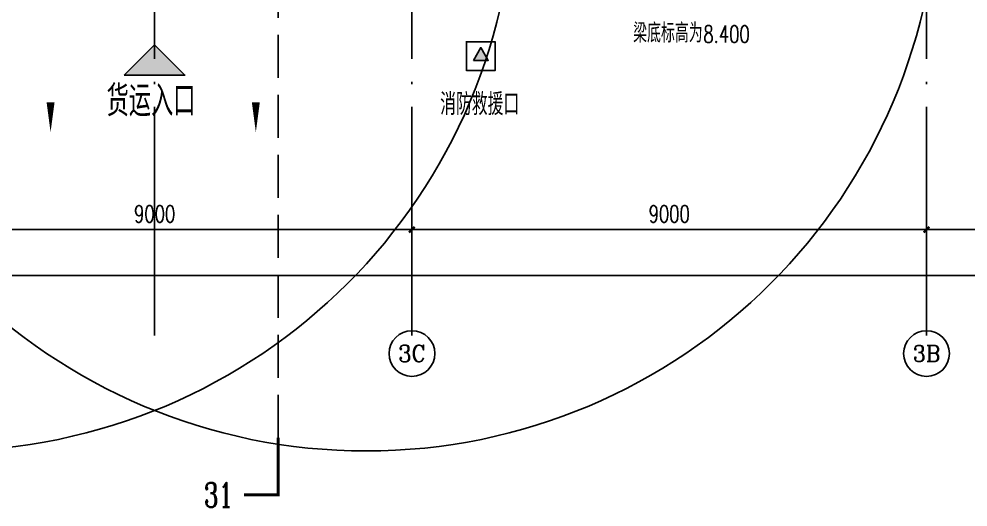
# Model space of a CAD drawing. Extents: x -821772 to -21949, y 506164 to 1049594.
# Drawn here: x -153727 to -137129, y 537738 to 546279 of the extents above; entities that cross this region are included whole.
import ezdxf
from ezdxf.enums import TextEntityAlignment as Align
from ezdxf.xclip import XClip

# ---------------------------------------------------------------- set-up
doc = ezdxf.new("R2010")
doc.units = 0
doc.header["$LTSCALE"] = 1000
doc.header["$MEASUREMENT"] = 0
doc.header["$XCLIPFRAME"] = 2
doc.linetypes.add('10平面20250807_t3$0$DASH', pattern=[0.35, 0.25, -0.1])
doc.linetypes.add('10平面20250807_t3$0$DOTE', pattern=[2.42, 2, -0.2, 0.02, -0.2])
doc.layers.get('Defpoints').update_dxf_attribs({"color": 210})
for name, color, linetype in [('10平面20250807_t3$0$A-AXIS-D', 8, 'Continuous'), ('10平面20250807_t3$0$A-AXIS-DOTE', 8, '10平面20250807_t3$0$DOTE'), ('10平面20250807_t3$0$A-AXIS-DP', 8, 'Continuous'), ('10平面20250807_t3$0$A-AXIS-SYMB', 8, 'Continuous'), ('10平面20250807_t3$0$A-LIN-V', 8, 'Continuous'), ('10平面20250807_t3$0$A-TEXT', 8, 'Continuous'), ('10平面20250807_t3$0$AS-WALL', 8, 'Continuous'), ('10平面20250807_t3$0$DIM_SYMB', 8, 'Continuous'), ('10平面20250807_t3$0$FH-line', 8, 'Continuous'), ('10平面20250807_t3$0$FH-tri', 8, 'Continuous'), ('10平面20250807_t3$0$PUB_TEXT', 8, 'Continuous'), ('10平面20250807_t3$0$RP-N2-01$0$$0$A-WIND-J', 8, 'Continuous'), ('10平面20250807_t3$0$RP-N2-01$0$A-WIND-J', 8, 'Continuous'), ('10平面20250807_t3$0$SB_ZF消火栓', 10, 'Continuous'), ('10平面20250807_t3$0$SB_ZF消火栓M', 10, 'Continuous')]:
    doc.layers.add(name, color=color, linetype=linetype)
doc.styles.add('10平面20250807_t3$0$_TCH_AXIS', font='COMPLEX', dxfattribs={"bigfont": 'GBCBIG'})
doc.styles.add('10平面20250807_t3$0$_TCH_DIM', font='SIMPLEX', dxfattribs={"bigfont": 'GBCBIG'})
doc.styles.add('10平面20250807_t3$0$_TCH_DIM_T3', font='SIMPLEX', dxfattribs={"width": 0.705882, "bigfont": 'GBCBIG'})
doc.styles.add('10平面20250807_t3$0$_TCH_LABEL', font='COMPLEX', dxfattribs={"bigfont": 'GBCBIG'})
doc.styles.add('10平面20250807_t3$0$A-STANDARD', font='SIMPLEX', dxfattribs={"bigfont": 'GBCBIG'})
doc.dimstyles.new('10平面20250807_t3$0$_TCH_ARCH&&100', dxfattribs={"dimtxt": 297.5, "dimasz": 100, "dimexe": 100, "dimexo": 100, "dimgap": 126.25, "dimtad": 1, "dimdec": 0, "dimzin": 0, "dimdsep": 46, "dimtxsty": '10平面20250807_t3$0$_TCH_DIM_T3', "dimblk": '10平面20250807_t3$0$_ArchTick', "dimcen": 0.09, "dimclrt": 7, "dimazin": 2, "dimtfac": 1, "dimtdec": 0, "dimtix": 1, "dimtmove": 2, "dimatfit": 3, "dimfxl": 0, "dimtolj": 1, "dimtzin": 0, "dimarcsym": 0})

# ---------------------------------------------------------------- blocks, each defined once
blk = doc.blocks.new('10平面20250807_t3$0$_ArchTick')
at = {"color": 0, "linetype": 'ByBlock', "const_width": 0.4}
blk.add_lwpolyline([(-0.5, -0.5), (0.5, 0.5)], dxfattribs=at)
blk = doc.blocks.new('*D9921')
at = {"layer": '10平面20250807_t3$0$A-AXIS-D', "color": 0, "lineweight": -2}
for p, q in [((64882, -261470), (64882, -262328)), ((73882, -261470), (73882, -262328)), ((64882, -262228), (73882, -262228))]:
    blk.add_line(p, q, dxfattribs=at)
at = {"layer": 'Defpoints', "color": 0}
for p in [(64882, -261370), (73882, -261370), (73882, -262228)]:
    blk.add_point(p, dxfattribs=at)
at = {"layer": '10平面20250807_t3$0$A-AXIS-D', "color": 0, "lineweight": -2, "xscale": 100, "yscale": 100, "zscale": 100, "rotation": 180}
blk.add_blockref('10平面20250807_t3$0$_ArchTick', (64882, -262228), dxfattribs=at)
at = {"layer": '10平面20250807_t3$0$A-AXIS-D', "color": 0, "lineweight": -2, "xscale": 100, "yscale": 100, "zscale": 100}
blk.add_blockref('10平面20250807_t3$0$_ArchTick', (73882, -262228), dxfattribs=at)
at = {"layer": '10平面20250807_t3$0$A-AXIS-D', "color": 7, "insert": (69382, -261953), "char_height": 297.5, "attachment_point": 5, "style": '10平面20250807_t3$0$_TCH_DIM_T3'}
blk.add_mtext('\\A1;9000', dxfattribs=at)
blk = doc.blocks.new('*D9922')
at = {"layer": '10平面20250807_t3$0$A-AXIS-D', "color": 0, "lineweight": -2}
for p, q in [((73882, -261470), (73882, -262328)), ((82882, -261470), (82882, -262328)), ((73882, -262228), (82882, -262228))]:
    blk.add_line(p, q, dxfattribs=at)
at = {"layer": 'Defpoints', "color": 0}
for p in [(73882, -261370), (82882, -261370), (82882, -262228)]:
    blk.add_point(p, dxfattribs=at)
at = {"layer": '10平面20250807_t3$0$A-AXIS-D', "color": 0, "lineweight": -2, "xscale": 100, "yscale": 100, "zscale": 100, "rotation": 180}
blk.add_blockref('10平面20250807_t3$0$_ArchTick', (73882, -262228), dxfattribs=at)
at = {"layer": '10平面20250807_t3$0$A-AXIS-D', "color": 0, "lineweight": -2, "xscale": 100, "yscale": 100, "zscale": 100}
blk.add_blockref('10平面20250807_t3$0$_ArchTick', (82882, -262228), dxfattribs=at)
at = {"layer": '10平面20250807_t3$0$A-AXIS-D', "color": 7, "insert": (78382, -261953), "char_height": 297.5, "attachment_point": 5, "style": '10平面20250807_t3$0$_TCH_DIM_T3'}
blk.add_mtext('\\A1;9000', dxfattribs=at)
blk = doc.blocks.new('*D9923')
at = {"layer": '10平面20250807_t3$0$A-AXIS-D', "color": 0, "lineweight": -2}
for p, q in [((82882, -261470), (82882, -262328)), ((91882, -261470), (91882, -262328)), ((82882, -262228), (91882, -262228))]:
    blk.add_line(p, q, dxfattribs=at)
at = {"layer": 'Defpoints', "color": 0}
for p in [(82882, -261370), (91882, -261370), (91882, -262228)]:
    blk.add_point(p, dxfattribs=at)
at = {"layer": '10平面20250807_t3$0$A-AXIS-D', "color": 0, "lineweight": -2, "xscale": 100, "yscale": 100, "zscale": 100, "rotation": 180}
blk.add_blockref('10平面20250807_t3$0$_ArchTick', (82882, -262228), dxfattribs=at)
at = {"layer": '10平面20250807_t3$0$A-AXIS-D', "color": 0, "lineweight": -2, "xscale": 100, "yscale": 100, "zscale": 100}
blk.add_blockref('10平面20250807_t3$0$_ArchTick', (91882, -262228), dxfattribs=at)
at = {"layer": '10平面20250807_t3$0$A-AXIS-D', "color": 7, "insert": (87382, -261953), "char_height": 297.5, "attachment_point": 5, "style": '10平面20250807_t3$0$_TCH_DIM_T3'}
blk.add_mtext('\\A1;9000', dxfattribs=at)
blk = doc.blocks.new('*D10049')
at = {"layer": '10平面20250807_t3$0$A-AXIS-D', "color": 0, "lineweight": -2}
for p, q in [((-93018, -261570), (-93018, -263128)), ((92682, -261570), (92682, -263128)), ((-93018, -263028), (92682, -263028))]:
    blk.add_line(p, q, dxfattribs=at)
at = {"layer": 'Defpoints', "color": 0}
for p in [(-93018, -261470), (92682, -261470), (92682, -263028)]:
    blk.add_point(p, dxfattribs=at)
at = {"layer": '10平面20250807_t3$0$A-AXIS-D', "color": 0, "lineweight": -2, "xscale": 100, "yscale": 100, "zscale": 100, "rotation": 180}
blk.add_blockref('10平面20250807_t3$0$_ArchTick', (-93018, -263028), dxfattribs=at)
at = {"layer": '10平面20250807_t3$0$A-AXIS-D', "color": 0, "lineweight": -2, "xscale": 100, "yscale": 100, "zscale": 100}
blk.add_blockref('10平面20250807_t3$0$_ArchTick', (92682, -263028), dxfattribs=at)
at = {"layer": '10平面20250807_t3$0$A-AXIS-D', "color": 7, "insert": (-168, -262753), "char_height": 297.5, "attachment_point": 5, "style": '10平面20250807_t3$0$_TCH_DIM_T3'}
blk.add_mtext('\\A1;185700', dxfattribs=at)
blk = doc.blocks.new('10平面20250807_t3$0$JYC-1')
at = {"layer": '10平面20250807_t3$0$FH-tri'}
h = blk.add_hatch(color=2, dxfattribs=at)
h.dxf.hatch_style = 1
h.paths.add_polyline_path([(1120, -2370), (2370, -1120), (1120, -1120)])
at = {"layer": '10平面20250807_t3$0$FH-tri', "color": 2}
blk.add_lwpolyline([(1120, -2370), (2370, -1120), (2370, -1120), (1120, -1120)], close=True, dxfattribs=at)
at = {"layer": '10平面20250807_t3$0$A-TEXT', "style": '10平面20250807_t3$0$A-STANDARD'}
blk.add_text('货运入口', height=900.2, rotation=45, dxfattribs=at).set_placement((1604, -3587))
blk = doc.blocks.new('10平面20250807_t3$0$3243243')
at = {"layer": '10平面20250807_t3$0$PUB_TEXT', "style": '10平面20250807_t3$0$_TCH_DIM'}
blk.add_text('梁底标高为', height=337.59, dxfattribs=at).set_placement((-142985, 545865))
at = {"layer": '10平面20250807_t3$0$PUB_TEXT', "style": '10平面20250807_t3$0$_TCH_DIM', "width": 0.705882}
blk.add_text('8.400', height=297.5, dxfattribs=at).set_placement((-141756.3, 545865))
blk = doc.blocks.new('10平面20250807_t3$0$RP-N2-01$0$$0$xfjy')
at = {"layer": '10平面20250807_t3$0$RP-N2-01$0$$0$A-WIND-J'}
h = blk.add_hatch(color=256, dxfattribs=at)
h.dxf.hatch_style = 1
h.paths.add_polyline_path([(1141876, -26214), (1142135, -26214), (1142005, -25989)])
at = {"layer": '10平面20250807_t3$0$RP-N2-01$0$$0$A-WIND-J', "const_width": 25}
blk.add_lwpolyline([(1141755, -25889), (1141755, -26389), (1142255, -26389), (1142255, -25889)], close=True, dxfattribs=at)
at = {"layer": '10平面20250807_t3$0$RP-N2-01$0$$0$A-WIND-J'}
for points in [[(1141755, -26389), (1142255, -26389), (1142255, -25889), (1141755, -25889)], [(1141876, -26214), (1142135, -26214), (1142005, -25989)]]:
    blk.add_lwpolyline(points, close=True, dxfattribs=at)
blk = doc.blocks.new('10平面20250807_t3$0$RP-N2-01$0$xfjy')
at = {"layer": '10平面20250807_t3$0$RP-N2-01$0$$0$A-WIND-J'}
blk.add_blockref('10平面20250807_t3$0$RP-N2-01$0$$0$xfjy', (0, 0), dxfattribs=at)
blk = doc.blocks.new('10平面20250807_t3$0$1232')
at = {"layer": '10平面20250807_t3$0$RP-N2-01$0$A-WIND-J'}
blk.add_blockref('10平面20250807_t3$0$RP-N2-01$0$xfjy', (-1287655, 571769, 0), dxfattribs=at)
at = {"layer": '10平面20250807_t3$0$A-TEXT', "style": '10平面20250807_t3$0$_TCH_DIM'}
blk.add_text('消防救援口', height=384.1, dxfattribs=at).set_placement((-146361, 544597, 0))
blk = doc.blocks.new('10平面20250807_t3$0$A$C5D961328')
at = {"layer": '10平面20250807_t3$0$A-LIN-V', "ltscale": 500}
blk.add_circle((350, 40), 10001, dxfattribs=at)
blk = doc.blocks.new('10平面20250807_t3$0$we42342343234')
at = {"layer": '10平面20250807_t3$0$SB_ZF消火栓M'}
blk.add_blockref('10平面20250807_t3$0$A$C5D961328', (-155404, 548680), dxfattribs=at)
at = {"layer": '10平面20250807_t3$0$SB_ZF消火栓M', "xscale": -1}
blk.add_blockref('10平面20250807_t3$0$A$C5D961328', (-147304, 548680), dxfattribs=at)
blk = doc.blocks.new('10平面20250807_t3$0$234243242332')
at = {"layer": '10平面20250807_t3$0$SB_ZF消火栓'}
blk.add_blockref('10平面20250807_t3$0$we42342343234', (0, 0), dxfattribs=at)
blk = doc.blocks.new('10平面20250807_t3$0$dote')
at = {"layer": '10平面20250807_t3$0$A-AXIS-D'}
for centre in [(73882.2, -264396), (82882.2, -264396)]:
    blk.add_circle(centre, 400, dxfattribs=at)
at = {"layer": '10平面20250807_t3$0$A-AXIS-DOTE', "ltscale": 2}
for p, q in [((69382.2, -264080), (69382.2, -167560.7)), ((73882.2, -264080), (73882.2, -167560.7)), ((82882.2, -264080), (82882.2, -167560.7))]:
    blk.add_line(p, q, dxfattribs=at)
at = {"layer": '10平面20250807_t3$0$DIM_SYMB', "linetype": '10平面20250807_t3$0$DASH', "ltscale": 3}
blk.add_lwpolyline([(71542.3, -265870), (71542.3, -177720)], dxfattribs=at)
at = {"layer": '10平面20250807_t3$0$DIM_SYMB', "const_width": 50}
blk.add_lwpolyline([(70942.3, -266870), (71542.3, -266870), (71542.3, -265870)], dxfattribs=at)
at = {"layer": '10平面20250807_t3$0$PUB_TEXT', "style": '10平面20250807_t3$0$_TCH_AXIS'}
for s, height, p, p2 in [('3C', 294.28, (73644, -264543.2), (74120.4, -264543.2)), ('3B', 282.17, (82640.3, -264537.1), (83124.1, -264537.1))]:
    blk.add_text(s, height=height, dxfattribs=at).set_placement(p, p2, align=Align.FIT)
at = {"layer": '10平面20250807_t3$0$PUB_TEXT', "style": '10平面20250807_t3$0$_TCH_LABEL', "width": 0.705882}
blk.add_text('31', height=425, dxfattribs=at).set_placement((70242.3, -267082.5))
at = {"layer": '10平面20250807_t3$0$A-AXIS-D'}
for base, p1, p2, picture, middle in [((73882.2, -262227.8), (64882.2, -261369.8), (73882.2, -261369.8), '*D9921', (69382.2, -261952.8)), ((82882.2, -262227.8), (73882.2, -261369.8), (82882.2, -261369.8), '*D9922', (78382.2, -261952.8)), ((91882.2, -262227.8), (82882.2, -261369.8), (91882.2, -261369.8), '*D9923', (87382.2, -261952.8)), ((92682.2, -263027.8), (-93017.8, -261469.8), (92682.2, -261469.8), '*D10049', (-167.8, -262752.8))]:
    dim = blk.add_linear_dim(base=base, p1=p1, p2=p2, angle=0, dimstyle='10平面20250807_t3$0$_TCH_ARCH&&100', override={"dimgap": 0}, dxfattribs=at)
    dim.commit()
    dim.dimension.update_dxf_attribs({"geometry": picture, "text_midpoint": middle, "dimtype": 129})
blk = doc.blocks.new('10平面20250807_t3')
at = {"layer": '10平面20250807_t3$0$A-AXIS-SYMB'}
for points in [[(-153174.2, 545757.7, 0, 0, 0), (-153174.2, 544297.7, 0, 140, 0), (-153174.2, 544822.7, 0, 0, 0)], [(-149584.2, 545757.7, 0, 0, 0), (-149584.2, 544297.7, 0, 140, 0), (-149584.2, 544822.7, 0, 0, 0)]]:
    blk.add_lwpolyline(points, format="xyseb", dxfattribs=at)
blk.add_blockref('10平面20250807_t3$0$1232', (0, 0))
at = {"layer": '10平面20250807_t3$0$A-AXIS-DP'}
blk.add_blockref('10平面20250807_t3$0$3243243', (0, 0), dxfattribs=at)
at = {"layer": '10平面20250807_t3$0$AS-WALL'}
blk.add_blockref('10平面20250807_t3$0$dote', (-220736.4, 804820), dxfattribs=at)
at = {"layer": '10平面20250807_t3$0$FH-line', "xscale": 0.6000000000000002, "yscale": 0.6000000000000002, "zscale": 0.6000000000000002, "rotation": 315.0000000000014}
blk.add_blockref('10平面20250807_t3$0$JYC-1', (-151354.2, 546777.7), dxfattribs=at)
at = {"layer": '10平面20250807_t3$0$SB_ZF消火栓', "linetype": 'Continuous'}
blk.add_blockref('10平面20250807_t3$0$234243242332', (0, 0), dxfattribs=at)

msp = doc.modelspace()

# ---------------------------------------------------------------- block references
at = {"ltscale": 100}
ref = msp.add_blockref('10平面20250807_t3', (0, 0), dxfattribs=at)
XClip(ref).set_block_clipping_path([(-386212.6353242097, 506163.79756496), (-21948.7593967821, 884998.2285294847)])

doc.saveas('drawing.dxf')
